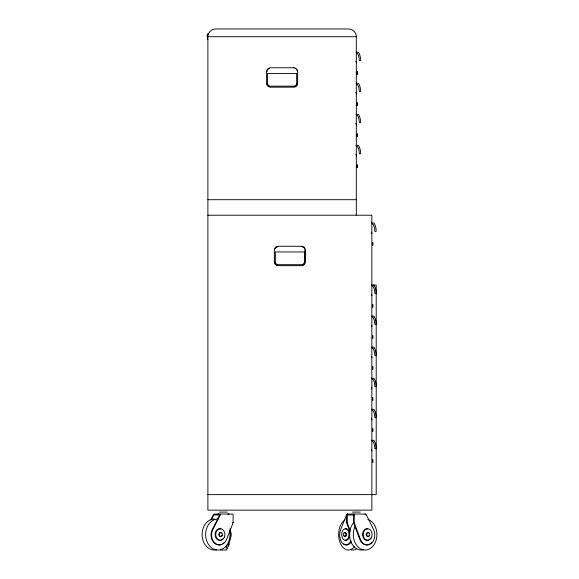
<?xml version="1.0" encoding="UTF-8"?>
<svg xmlns="http://www.w3.org/2000/svg" width="579" height="579" viewBox="0 0 579 579"><rect width="100%" height="100%" fill="white"/><g stroke="black" fill="none" stroke-linecap="round" stroke-linejoin="round"><path stroke-width="0.87" d="M207.405 36.224C207.962 38.605 205.972 34.986 208.027 33.553L208.476 33.741M228.264 545.469L227.366 548.979M227.496 514.036L232.541 514.036A0.97 0.586 -90 0 1 233.127 515.006L233.127 522.772L226.512 539.585A9.937 7.903 90 0 1 215.468 543.558A9.937 7.903 90 0 1 212.92 529.474L220.281 515.006A1.339 0.688 -51.2 0 0 220.425 514.637L220.186 514.036M210.778 519.826L213.231 515.006A1.339 0.688 -51.2 0 1 213.463 514.637L214.31 514.036L227.272 514.036M211.364 519.826L213.817 515.006L219.81 515.006M219.694 515.006L212.334 529.474A9.937 7.903 -90 0 0 212.435 540.714A9.937 7.903 -90 0 0 220.809 544.651M347.69 514.036L346.756 514.637A1.339 0.883 -44.4 0 0 346.546 515.006L340.749 529.474A9.937 6.231 -90 0 0 342.377 543.174A9.937 6.231 -90 0 0 350.99 540.779M207.89 215.222L371.848 215.222L371.848 510.157L207.89 510.157L207.89 36.709L356.324 36.709L356.324 215.222M207.89 39.625L207.405 39.625L207.405 37.194M355.991 52.233L357.699 52.233A1.332 1.332 0 0 1 358.814 52.834A17.254 17.254 0 0 1 360.688 59.999A0.731 0.731 0 0 1 359.964 60.723A0.731 0.731 0 0 1 359.233 59.999A13.447 13.447 0 0 0 357.699 53.717A1.209 1.209 0 0 0 356.707 53.196M355.991 83.282L357.699 83.282A1.332 1.332 0 0 1 358.814 83.875A17.254 17.254 0 0 1 360.688 91.041A0.731 0.731 0 0 1 359.964 91.772A0.731 0.731 0 0 1 359.233 91.041A13.447 13.447 0 0 0 357.699 84.766A1.209 1.209 0 0 0 356.707 84.245M355.991 114.324L357.699 114.324A1.332 1.332 0 0 1 358.814 114.924A17.254 17.254 0 0 1 360.688 122.089A0.731 0.731 0 0 1 359.964 122.813A0.731 0.731 0 0 1 359.233 122.089A13.447 13.447 0 0 0 357.699 115.807A1.209 1.209 0 0 0 356.707 115.286M355.991 145.372L357.699 145.372A1.332 1.332 0 0 1 358.814 145.966A17.254 17.254 0 0 1 360.688 153.131A0.731 0.731 0 0 1 359.964 153.862A0.731 0.731 0 0 1 359.233 153.131A13.447 13.447 0 0 0 357.699 146.856A1.209 1.209 0 0 0 356.707 146.335M207.89 199.704L356.324 199.704M371.508 222.987L373.223 222.987A1.332 1.332 0 0 1 374.338 223.581A17.254 17.254 0 0 1 376.212 230.746A0.731 0.731 0 0 1 375.489 231.477A0.731 0.731 0 0 1 374.758 230.746A13.447 13.447 0 0 0 373.223 224.471A1.209 1.209 0 0 0 372.232 223.95M371.465 285.078L376.212 285.078L376.212 494.632L207.89 494.632M371.508 316.12L373.223 316.12A1.332 1.332 0 0 1 374.338 316.72A17.254 17.254 0 0 1 376.212 323.885A0.731 0.731 0 0 1 375.489 324.609A0.731 0.731 0 0 1 374.758 323.885A13.447 13.447 0 0 0 373.223 317.603A1.209 1.209 0 0 0 372.232 317.082M371.508 347.168L373.223 347.168A1.332 1.332 0 0 1 374.338 347.769A17.254 17.254 0 0 1 376.212 354.927A0.731 0.731 0 0 1 375.489 355.658A0.731 0.731 0 0 1 374.758 354.927A13.447 13.447 0 0 0 373.223 348.652A1.209 1.209 0 0 0 372.232 348.131M371.508 378.21L373.223 378.21A1.332 1.332 0 0 1 374.338 378.811A17.254 17.254 0 0 1 376.212 385.976A0.731 0.731 0 0 1 375.489 386.7A0.731 0.731 0 0 1 374.758 385.976A13.447 13.447 0 0 0 373.223 379.694A1.209 1.209 0 0 0 372.232 379.173M371.508 409.259L373.223 409.259A1.332 1.332 0 0 1 374.338 409.86A17.254 17.254 0 0 1 376.212 417.018A0.731 0.731 0 0 1 375.489 417.749A0.731 0.731 0 0 1 374.758 417.018A13.447 13.447 0 0 0 373.223 410.743A1.209 1.209 0 0 0 372.232 410.221M371.508 440.308L373.223 440.308A1.332 1.332 0 0 1 374.338 440.901A17.254 17.254 0 0 1 376.212 448.066A0.731 0.731 0 0 1 375.489 448.797A0.731 0.731 0 0 1 374.758 448.066A13.447 13.447 0 0 0 373.223 441.784A1.209 1.209 0 0 0 372.232 441.27M219.513 512.097L227.308 512.097M352.437 512.097L360.21 512.097M354.109 515.006L347.262 515.006L347.262 522.772L350.107 530.335M353.414 515.976L354.109 515.976M232.541 522.772L233.127 522.772M353.559 514.036A0.97 0.63 -90 0 1 354.189 515.006L354.189 522.772L360.514 539.585A9.937 7.556 -90 0 0 371.074 543.558A9.937 7.556 -90 0 0 373.506 529.474L366.464 515.006A1.339 0.731 49.9 0 0 366.239 514.637L365.363 514.036L347.262 514.036A0.97 0.63 -90 0 0 346.633 515.006L346.633 522.772L347.262 522.772M353.559 515.006L353.559 522.772L354.189 522.772M353.559 522.772L359.885 539.585A9.937 7.556 -90 0 0 367.954 544.781M346.633 522.772L350.107 532.014M228.206 545.425L228.264 546.171M372.818 242.348L372.818 245.257M372.818 304.438L372.818 307.348M372.818 335.48L372.818 338.389M372.818 366.529L372.818 369.438M372.818 397.57L372.818 400.48M372.818 428.619L372.818 431.529M372.818 459.661L372.818 462.578M372.695 242.587L372.695 245.011M372.695 304.677L372.695 307.102M372.695 335.726L372.695 338.15M372.695 366.768L372.695 369.192M372.695 397.816L372.695 400.241M372.695 428.858L372.695 431.29M372.695 459.907L372.695 462.331M357.294 71.593L357.294 74.503M357.294 102.642L357.294 105.552M357.294 133.684L357.294 136.593M357.294 164.733L357.294 167.642M357.171 71.839L357.171 74.264M357.171 102.881L357.171 105.306M357.171 133.93L357.171 136.355M357.171 164.972L357.171 167.396M231.173 532.6L231.173 536.451M230.203 528.757L230.203 540.301M229.233 539.143L229.233 544.933M228.264 542.805L228.264 544.933M226.324 545.143L226.324 550.05L220.498 550.05L220.498 549.116M276.936 264.929A3.409 3.409 0 0 1 275.828 264.19M275.539 263.85A3.409 3.409 0 0 1 275.09 263.083M304.648 263.083A3.409 3.409 0 0 0 304.909 261.773L304.909 250.164A3.409 3.409 0 0 0 304.88 249.723M303.91 264.19A3.409 3.409 0 0 1 303.57 264.48M303.201 264.733A3.409 3.409 0 0 1 302.376 265.073M275.09 248.861A3.409 3.409 0 0 1 275.286 248.463M275.539 248.087A3.409 3.409 0 0 1 275.828 247.754M276.169 247.457A3.409 3.409 0 0 1 276.538 247.211M276.936 247.016A3.409 3.409 0 0 1 277.797 246.784M301.941 246.784A3.409 3.409 0 0 1 302.803 247.016M303.201 247.211A3.409 3.409 0 0 1 303.57 247.457M304.199 248.087A3.409 3.409 0 0 1 304.648 248.861M354.616 546.417A15.524 9.727 -90 0 1 341.69 545.816A15.524 9.727 -90 0 1 340.568 525.254M340.915 524.552A15.524 9.727 -90 0 1 345.041 519.942M356.23 549.116A15.524 9.727 -90 0 1 351.214 549.811M344.614 532.977A1.94 1.216 -90 0 1 346.517 534.041A1.94 1.216 -90 0 1 345.171 536.451M344.867 536.313A1.94 1.216 -90 0 1 344.367 535.691M345.193 528.888A5.819 3.648 -90 0 1 349.745 534.591A5.819 3.648 -90 0 1 345.113 540.135M351.185 541.864A9.937 6.231 -90 0 1 345.562 544.781M344.708 544.426A9.937 6.231 -90 0 1 343.89 543.891M364.98 514.036A0.97 0.753 -90 0 1 365.733 515.006M216.568 549.811A15.524 12.347 -90 0 1 202.122 535.879A15.524 12.347 -90 0 1 214.425 519.001M229.776 530.074A15.524 12.347 -90 0 1 220.331 549.76A15.524 12.347 -90 0 1 205.661 536.031A15.524 12.347 -90 0 1 217.95 519.001M220.49 536.451A1.94 1.542 -90 0 1 218.819 534.004A1.94 1.542 -90 0 1 221.25 532.998M221.721 535.286A1.94 1.542 -90 0 1 220.881 536.328M222.951 538.687A5.819 4.632 -90 0 1 215.229 535.973A5.819 4.632 -90 0 1 220.961 528.924M223.798 542.805A9.937 7.903 -90 0 1 222.872 543.594M367.846 519.421A15.524 11.804 -90 0 1 376.292 539.548A15.524 11.804 -90 0 1 360.239 548.66A15.524 11.804 -90 0 1 354.898 526.767M363.388 549.811A15.524 11.804 -90 0 1 350.642 541.09A15.524 11.804 -90 0 1 353.755 522.634M368.823 535.691A1.94 1.476 -90 0 1 366.753 536.074A1.94 1.476 -90 0 1 366.464 533.36A1.94 1.476 -90 0 1 368.526 532.977M370.517 538.079A5.819 4.429 -90 0 1 369.699 539.15M368.7 539.91A5.819 4.429 -90 0 1 362.62 535.278A5.819 4.429 -90 0 1 367.593 528.757M371.725 542.299A9.937 7.556 -90 0 1 370.893 543.174M369.974 543.891A9.937 7.556 -90 0 1 368.989 544.426M371.465 418.414A2.844 2.844 0 0 1 371.848 419.84M371.465 449.463A2.844 2.844 0 0 1 371.848 450.889M371.465 387.365A2.844 2.844 0 0 1 371.848 388.799M371.465 356.324A2.844 2.844 0 0 1 371.848 357.75M371.465 325.275A2.844 2.844 0 0 1 371.848 326.708M372.232 286.04A1.209 1.209 0 0 1 373.223 286.562A13.447 13.447 0 0 1 374.758 292.836A0.731 0.731 0 0 0 375.489 293.567A0.731 0.731 0 0 0 376.212 292.836A17.254 17.254 0 0 0 374.338 285.671A1.332 1.332 0 0 0 373.223 285.078M371.465 294.233A2.844 2.844 0 0 1 371.848 295.659M371.465 232.143A2.844 2.844 0 0 1 371.848 233.569M356.324 36.709A7.759 7.759 0 0 0 348.565 28.95L215.649 28.95A7.759 7.759 0 0 0 207.89 36.709M297.027 84.15A3.409 3.409 0 0 1 295.442 86.22M295.037 86.416A3.409 3.409 0 0 1 293.734 86.676M270.48 86.676A3.409 3.409 0 0 1 268.403 85.967M267.773 85.337A3.409 3.409 0 0 1 267.1 83.709M267.071 71.651A3.409 3.409 0 0 1 267.187 70.768M267.527 69.95A3.409 3.409 0 0 1 267.773 69.574M268.07 69.241A3.409 3.409 0 0 1 268.403 68.944M268.772 68.698A3.409 3.409 0 0 1 269.597 68.358M295.044 68.496A3.402 3.402 0 0 1 295.442 68.698M296.694 69.943A3.402 3.402 0 0 1 296.889 70.349M355.839 154.369A2.844 2.844 0 0 1 356.324 155.954M355.839 123.32A2.844 2.844 0 0 1 356.324 124.912M355.839 92.278A2.844 2.844 0 0 1 356.324 93.863M355.839 61.229A2.844 2.844 0 0 1 356.324 62.822M296.658 83.246L296.629 83.658A2.909 2.909 0 0 1 294.132 86.162L270.082 86.162A2.909 2.909 0 0 1 267.578 83.658L267.556 73.439L296.658 73.439L296.658 83.246M304.424 261.759L304.395 262.171A2.909 2.909 0 0 1 301.891 264.675L277.848 264.675A2.909 2.909 0 0 1 275.343 262.171L275.315 251.952L304.424 251.952L304.424 261.759M217.878 514.326L217.791 514.42A0.97 0.97 0 0 1 218.558 514.036L217.878 514.326M293.748 67.757L270.465 67.757A3.879 3.879 0 0 0 266.586 71.637L266.586 83.282A3.879 3.879 0 0 0 270.465 87.161L293.748 87.161A3.879 3.879 0 0 0 297.628 83.282L297.628 71.637A3.879 3.879 0 0 0 293.748 67.757M301.507 246.27L278.224 246.27A3.879 3.879 0 0 0 274.345 250.15L274.345 261.795A3.879 3.879 0 0 0 278.224 265.674L301.507 265.674A3.879 3.879 0 0 0 305.394 261.795L305.394 250.15A3.879 3.879 0 0 0 301.507 246.27M228.387 514.043L228.264 514.036A0.97 0.97 0 0 1 229.031 514.42L228.387 514.043M345.54 535.72A1.94 1.216 -90 0 0 344.758 532.608A1.94 1.216 -90 0 0 343.456 535.249A1.94 1.216 -90 0 0 345.54 535.72M348.478 537.493A5.819 3.648 -90 0 0 345.381 528.707A5.819 3.648 -90 0 0 342.16 537.384A5.819 3.648 -90 0 0 348.478 537.493M222.104 535.72A1.94 1.542 -90 0 0 221.106 532.608A1.94 1.542 -90 0 0 219.455 535.249A1.94 1.542 -90 0 0 222.104 535.72M224.29 537.493A5.819 4.632 -90 0 0 220.353 528.707A5.819 4.632 -90 0 0 216.271 537.384A5.819 4.632 -90 0 0 224.29 537.493M369.453 535.691A1.94 1.476 -90 0 0 368.454 532.6A1.94 1.476 -90 0 0 366.912 535.286A1.94 1.476 -90 0 0 369.453 535.691M371.153 538.079A5.819 4.429 -90 0 0 368.222 528.757A5.819 4.429 -90 0 0 363.547 536.747A5.819 4.429 -90 0 0 371.153 538.079"/></g></svg>
